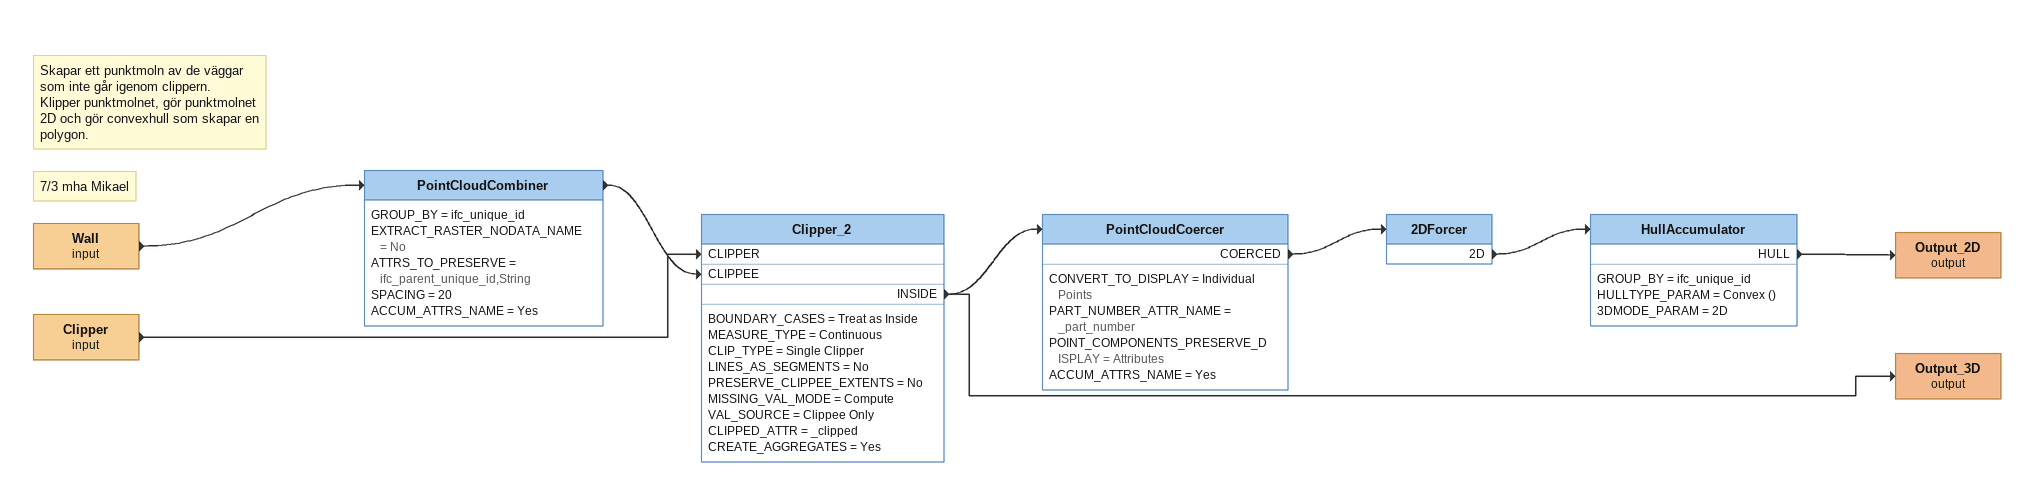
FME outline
Note: Skapar ett punktmoln av de väggar som inte går igenom clippern. / Klipper punktmolnet, gör punktmolnet 2D och gör convexhull som skapar en polygon.
Note: 7/3 mha Mikael
Wall (input)
    -> PointCloudCombiner
PointCloudCombiner
    GROUP_BY = ifc_unique_id
    EXTRACT_RASTER_NODATA_NAME = No
    ATTRS_TO_PRESERVE = ifc_parent_unique_id,String
    SPACING = 20
    ACCUM_ATTRS_NAME = Yes
    -> Clipper_2 [CLIPPEE]
Clipper (input)
    -> Clipper_2 [CLIPPER]
Clipper_2
    BOUNDARY_CASES = Treat as Inside
    MEASURE_TYPE = Continuous
    CLIP_TYPE = Single Clipper
    LINES_AS_SEGMENTS = No
    PRESERVE_CLIPPEE_EXTENTS = No
    MISSING_VAL_MODE = Compute
    VAL_SOURCE = Clippee Only
    CLIPPED_ATTR = _clipped
    CREATE_AGGREGATES = Yes
    INSIDE -> PointCloudCoercer
    INSIDE -> Output_3D (output)
PointCloudCoercer
    CONVERT_TO_DISPLAY = Individual Points
    PART_NUMBER_ATTR_NAME = _part_number
    POINT_COMPONENTS_PRESERVE_DISPLAY = Attributes
    ACCUM_ATTRS_NAME = Yes
    COERCED -> 2DForcer
2DForcer
    2D -> HullAccumulator
HullAccumulator
    GROUP_BY = ifc_unique_id
    HULLTYPE_PARAM = Convex ()
    3DMODE_PARAM = 2D
    HULL -> Output_2D (output)
Output_2D (output)
Output_3D (output)
